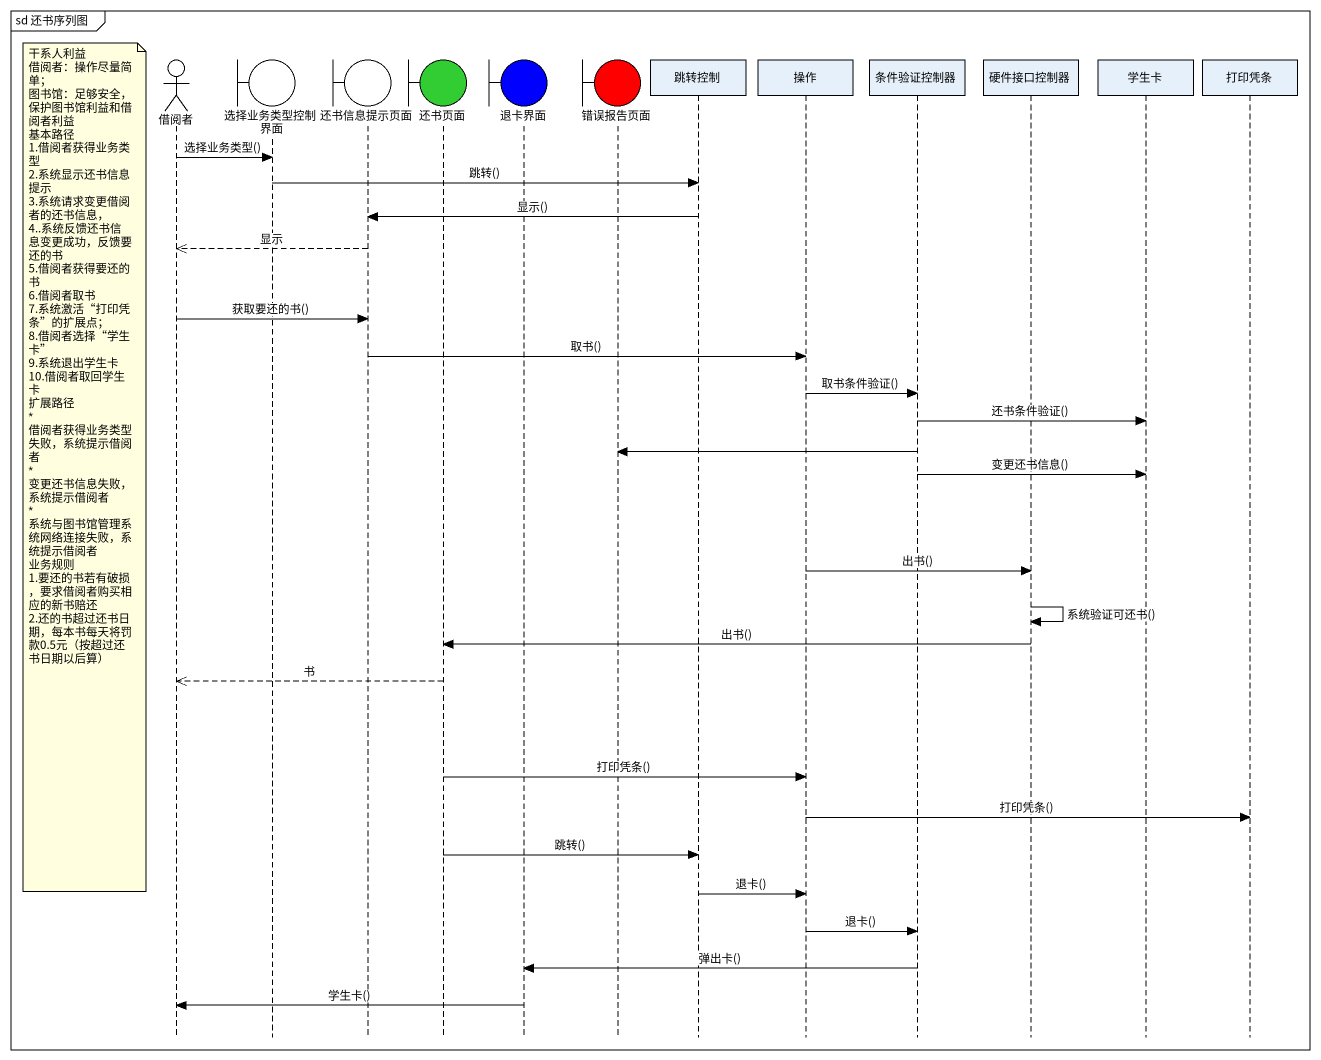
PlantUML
@startuml
mainframe sd 还书序列图
hide footbox
actor 借阅者
boundary 选择业务类型控制界面
boundary 还书信息提示页面
boundary 还书页面 #32CD32
boundary 退卡界面 #0000FF
boundary 错误报告页面 #FF0000
participant 跳转控制
participant 操作
participant 条件验证控制器
participant 硬件接口控制器
participant 学生卡
participant 打印凭条

借阅者 -> 选择业务类型控制界面 : 选择业务类型()
选择业务类型控制界面 -> 跳转控制 : 跳转()
跳转控制 -> 还书信息提示页面 : 显示()
还书信息提示页面 -->> 借阅者 : 显示
借阅者 -> 还书信息提示页面 : 获取要还的书()
还书信息提示页面 -> 操作 : 取书()
操作 -> 条件验证控制器 : 取书条件验证()
条件验证控制器 -> 学生卡 : 还书条件验证()
条件验证控制器 -> 错误报告页面
note left of 借阅者
  干系人利益
  借阅者：操作尽量简单；
  图书馆：足够安全，保护图书馆利益和借阅者利益
  基本路径
  1.借阅者获得业务类型
  2.系统显示还书信息提示
  3.系统请求变更借阅者的还书信息，
  4..系统反馈还书信息变更成功，反馈要还的书
  5.借阅者获得要还的书
  6.借阅者取书
  7.系统激活“打印凭条”的扩展点；
  8.借阅者选择“学生卡”
  9.系统退出学生卡
  10.借阅者取回学生卡
  扩展路径
  * 借阅者获得业务类型失败，系统提示借阅者
  * 变更还书信息失败，系统提示借阅者
  * 系统与图书馆管理系统网络连接失败，系统提示借阅者
  业务规则
  1.要还的书若有破损，要求借阅者购买相应的新书赔还
  2.还的书超过还书日期，每本书每天将罚款0.5元（按超过还书日期以后算）
end note
条件验证控制器 -> 学生卡 : 变更还书信息()
操作 -> 硬件接口控制器 : 出书()
硬件接口控制器 -> 硬件接口控制器 : 系统验证可还书()
硬件接口控制器 -> 还书页面 : 出书()
还书页面 -->> 借阅者 : 书
还书页面 -> 操作 : 打印凭条()
操作 -> 打印凭条 : 打印凭条()
还书页面 -> 跳转控制 : 跳转()
跳转控制 -> 操作 : 退卡()
操作 -> 条件验证控制器 : 退卡()
条件验证控制器 -> 退卡界面 : 弹出卡()
退卡界面 -> 借阅者 : 学生卡()
@enduml
